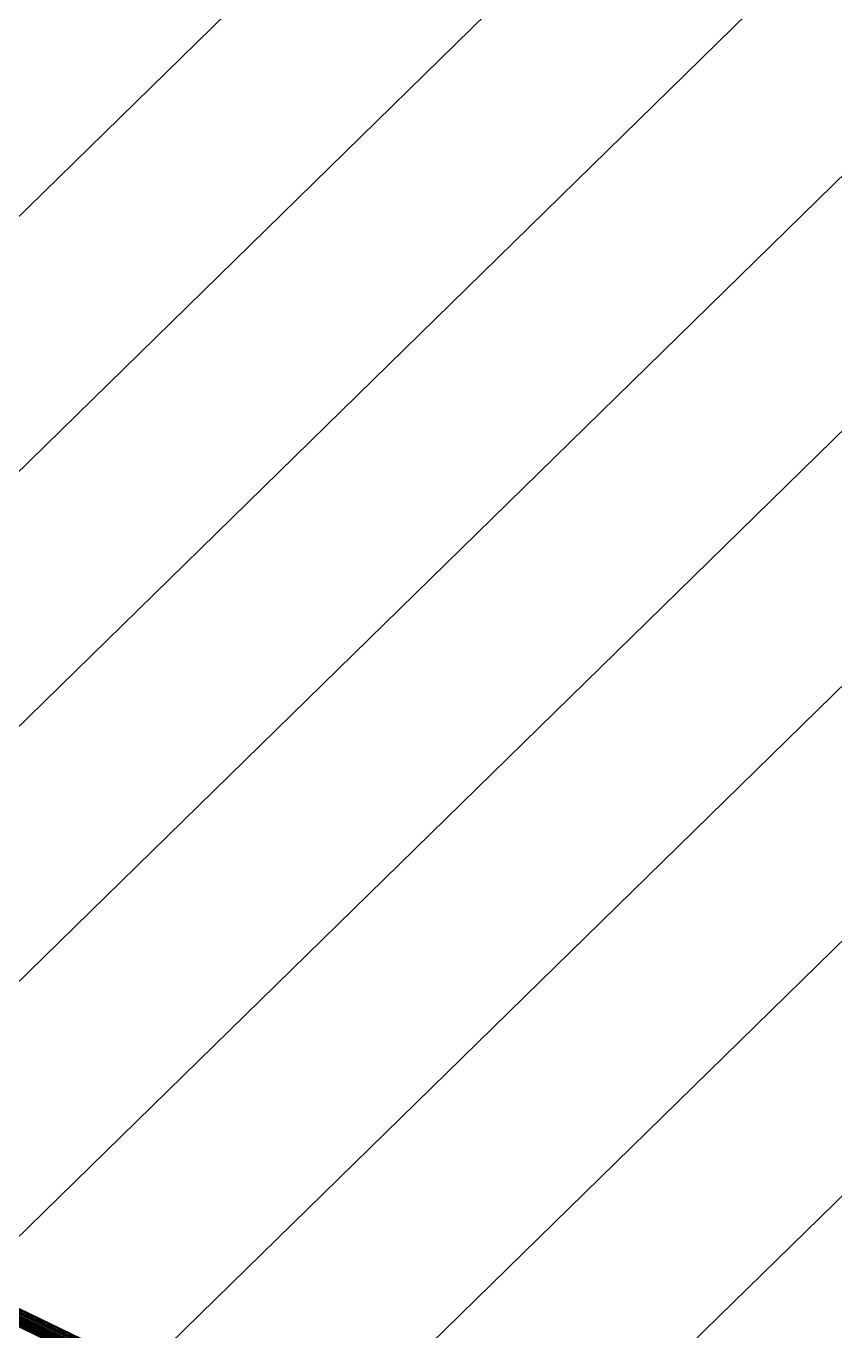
# Model space of a CAD drawing. Extents: x 7084 to 11035, y 13750 to 16729.
# Drawn here: x 8691.598 to 8693.134, y 15508.61 to 15511.089 of the extents above; entities that cross this region are included whole.
import ezdxf

# ---------------------------------------------------------------- set-up
doc = ezdxf.new("R2010")
doc.units = 0
doc.layers.add('Default', color=7, linetype='Continuous')

msp = doc.modelspace()

# ---------------------------------------------------------------- linework, layer by layer
at = {"layer": 'Default'}
for points in [[(8590.3602, 15364.2716), (8615.8985, 15368.2006), (8663.1839, 15435.1883), (8682.1739, 15426.0207), (8748.9378, 15408.6124), (8820.5532, 15453.372), (8747.1913, 15542.2639), (8705.8166, 15501.7467), (8686.8266, 15510.9143), (8728.2013, 15551.4315), (8755.8873, 15607.8814), (8844.5474, 15670.9287), (8994.2846, 15706.3928), (9014.2078, 15738.4379), (9073.9775, 15697.1353), (9263.1191, 15691.2245), (9369.5111, 15653.7903), (9477.8736, 15612.4156), (9558.278, 15633.779), (9855.782, 15552.9998)], [(8821.2222, 15453.0949), (8747.4326, 15542.5052), (8705.8166, 15501.7517), (8687.4929, 15510.5976), (8729.1089, 15551.3511), (8755.8234, 15605.8203), (8845.0005, 15669.2352), (8995.6108, 15704.9061), (9014.8349, 15735.8268), (9072.5074, 15695.9734), (9262.7519, 15690.0282), (9369.7643, 15652.3757), (9478.7586, 15610.7597), (9556.3418, 15631.3735), (9855.5805, 15550.1233)], [(9855.4798, 15548.685), (9555.3738, 15630.1708), (9479.2011, 15609.9318), (9369.8909, 15651.6683), (9262.5683, 15689.43), (9071.7724, 15695.3925), (9015.1485, 15734.5213), (8996.2739, 15704.1627), (8845.227, 15668.3885), (8755.7915, 15604.7898), (8729.5627, 15551.3109), (8687.8261, 15510.4393), (8705.8166, 15501.7542), (8747.5532, 15542.6258), (8821.5568, 15452.9564), (8749.3149, 15407.8053), (8681.9671, 15425.3659), (8663.9766, 15434.051), (8616.2776, 15366.4773), (8592.0835, 15362.7551), (8536.4346, 15247.4827), (8527.5373, 15248.0144), (8468.217, 15216.9812)], [(8469.8939, 15216.7074), (8528.1157, 15247.1659), (8536.8482, 15246.644), (8592.6579, 15362.2497), (8616.404, 15365.9029), (8664.2408, 15433.6718), (8681.8982, 15425.1476), (8749.4406, 15407.5362), (8821.8913, 15452.8179), (8747.6738, 15542.7464), (8705.8166, 15501.7567), (8688.1592, 15510.2809), (8730.0165, 15551.2707), (8755.7596, 15603.7592), (8845.4536, 15667.5417), (8996.937, 15703.4193), (9015.4621, 15733.2157), (9071.0374, 15694.8115), (9262.3847, 15688.8318), (9370.0175, 15650.961), (9479.6437, 15609.1038), (9554.4057, 15628.9681), (9855.3791, 15547.2468)], [(8822.2258, 15452.6793), (8747.7944, 15542.867), (8705.8166, 15501.7592), (8688.4924, 15510.1226), (8730.4702, 15551.2305), (8755.7276, 15602.7287), (8845.6801, 15666.695), (8997.6001, 15702.676), (9015.7756, 15731.9102), (9070.3024, 15694.2306), (9262.2011, 15688.2337), (9370.1441, 15650.2537), (9480.0862, 15608.2759), (9553.4376, 15627.7653), (9855.2784, 15545.8085)], [(8473.2476, 15216.1598), (8529.2723, 15245.4689), (8537.6754, 15244.9667), (8593.8067, 15361.2387), (8616.6567, 15364.7541), (8664.7692, 15432.9136), (8681.7603, 15424.7111), (8749.6921, 15406.9982), (8822.5603, 15452.5408), (8747.9151, 15542.9877), (8705.8166, 15501.7617), (8688.8256, 15509.9643), (8730.924, 15551.1902), (8755.6957, 15601.6981), (8845.9067, 15665.8482), (8998.2632, 15701.9326), (9016.0892, 15730.6046), (9069.5673, 15693.6496), (9262.0175, 15687.6355), (9370.2707, 15649.5464), (9480.5287, 15607.4479), (9552.4695, 15626.5626), (9855.1776, 15544.3703)], [(9854.9762, 15541.4938), (9550.5333, 15624.1571), (9481.4137, 15605.7921), (9370.5239, 15648.1318), (9261.6504, 15686.4391), (9068.0973, 15692.4877), (9016.7163, 15727.9935), (8999.5894, 15700.4459), (8846.3598, 15664.1547), (8755.6318, 15599.637), (8731.8316, 15551.1098), (8689.4919, 15509.6476), (8705.8166, 15501.7667), (8748.1563, 15543.2289), (8823.2293, 15452.2637), (8749.9435, 15406.4601), (8681.6224, 15424.2745), (8665.2977, 15432.1554), (8616.9095, 15363.6053), (8594.9555, 15360.2277), (8538.5025, 15243.2895), (8530.429, 15243.772), (8476.6014, 15215.6122)], [(9854.8754, 15540.0556), (9549.5653, 15622.9544), (9481.8563, 15604.9641), (9370.6505, 15647.4245), (9261.4668, 15685.841), (9067.3623, 15691.9068), (9017.0299, 15726.688), (9000.2525, 15699.7026), (8846.5863, 15663.308), (8755.5999, 15598.6064), (8732.2854, 15551.0696), (8689.825, 15509.4893), (8705.8166, 15501.7692), (8748.277, 15543.3496), (8823.5638, 15452.1252), (8750.0692, 15406.1911), (8681.5535, 15424.0562), (8665.5619, 15431.7763), (8617.0358, 15363.0309), (8595.5299, 15359.7223), (8538.9161, 15242.4508), (8531.0074, 15242.9235), (8478.2782, 15215.3384)], [(8479.9551, 15215.0646), (8531.5857, 15242.075), (8539.3297, 15241.6122), (8596.1043, 15359.2168), (8617.1622, 15362.4565), (8665.8262, 15431.3972), (8681.4846, 15423.8379), (8750.1949, 15405.9221), (8823.8983, 15451.9867), (8748.3976, 15543.4702), (8705.8166, 15501.7717), (8690.1582, 15509.3309), (8732.7392, 15551.0294), (8755.5679, 15597.5759), (8846.8129, 15662.4612), (9000.9156, 15698.9592), (9017.3435, 15725.3824), (9066.6273, 15691.3259), (9261.2832, 15685.2428), (9370.7771, 15646.7172), (9482.2988, 15604.1362), (9548.5972, 15621.7516), (9854.7747, 15538.6173)], [(8481.6319, 15214.7908), (8532.164, 15241.2265), (8539.7432, 15240.7735), (8596.6788, 15358.7113), (8617.2886, 15361.882), (8666.0904, 15431.0181), (8681.4156, 15423.6197), (8750.3206, 15405.653), (8824.2328, 15451.8481), (8748.5182, 15543.5908), (8705.8166, 15501.7742), (8690.4913, 15509.1726), (8733.1929, 15550.9892), (8755.536, 15596.5453), (8847.0394, 15661.6145), (9001.5787, 15698.2159), (9017.6571, 15724.0769), (9065.8922, 15690.7449), (9261.0996, 15684.6446), (9370.9037, 15646.0099), (9482.7413, 15603.3082), (9547.6291, 15620.5489), (9854.674, 15537.1791)], [(8666.3546, 15430.639), (8681.3467, 15423.4014), (8750.4464, 15405.384), (8824.5673, 15451.7096), (8748.6388, 15543.7114), (8705.8166, 15501.7767), (8690.8245, 15509.0143), (8733.6467, 15550.949), (8755.5041, 15595.5147), (8847.266, 15660.7677), (9002.2418, 15697.4725), (9017.9706, 15722.7713), (9065.1572, 15690.164), (9260.916, 15684.0464), (9371.0303, 15645.3025), (9483.1838, 15602.4803), (9546.661, 15619.3462), (9854.5733, 15535.7408)], [(8484.9857, 15214.2432), (8533.3207, 15239.5296), (8540.5704, 15239.0963), (8597.8276, 15357.7003), (8617.5413, 15360.7332), (8666.6188, 15430.2599), (8681.2778, 15423.1831), (8750.5721, 15405.115), (8824.9018, 15451.5711), (8748.7595, 15543.8321), (8705.8166, 15501.7792), (8691.1577, 15508.8559), (8734.1005, 15550.9088), (8755.4721, 15594.4842), (8847.4925, 15659.921), (9002.9049, 15696.7292), (9018.2842, 15721.4658), (9064.4222, 15689.583), (9260.7324, 15683.4483)], [(8540.984, 15238.2576), (8598.402, 15357.1949), (8617.6677, 15360.1588), (8666.8831, 15429.8807), (8681.2089, 15422.9648), (8750.6978, 15404.846), (8825.2364, 15451.4325), (8748.8801, 15543.9527), (8705.8166, 15501.7817), (8691.4908, 15508.6976), (8734.5543, 15550.8686), (8755.4402, 15593.4536), (8847.7191, 15659.0742), (9003.568, 15695.9858), (9018.5978, 15720.1602), (9063.6872, 15689.0021), (9260.5488, 15682.8501), (9371.2835, 15643.8879), (9484.0689, 15600.8244), (9544.7248, 15616.9407), (9854.3718, 15532.8643)], [(9854.2711, 15531.4261), (9543.7567, 15615.738), (9484.5114, 15599.9965), (9371.4101, 15643.1806), (9260.3653, 15682.2519), (9062.9522, 15688.4212), (9018.9113, 15718.8547), (9004.2311, 15695.2425), (8847.9456, 15658.2275), (8755.4083, 15592.4231), (8735.0081, 15550.8284), (8691.824, 15508.5393), (8705.8166, 15501.7842), (8749.0007, 15544.0733), (8825.5709, 15451.294), (8750.8235, 15404.5769), (8681.1399, 15422.7466), (8667.1473, 15429.5016), (8617.794, 15359.5844), (8598.9764, 15356.6894), (8541.3975, 15237.419), (8534.4774, 15237.8326), (8488.3394, 15213.6957)], [(8541.8111, 15236.5804), (8599.5508, 15356.1839), (8617.9204, 15359.01), (8667.4115, 15429.1225), (8681.071, 15422.5283), (8750.9492, 15404.3079), (8825.9054, 15451.1555), (8749.1213, 15544.1939), (8705.8166, 15501.7867), (8692.1571, 15508.3809), (8735.4619, 15550.7882), (8755.3763, 15591.3925), (8848.1722, 15657.3807), (9004.8942, 15694.4991), (9019.2249, 15717.5491), (9062.2171, 15687.8402), (9260.1817, 15681.6537), (9371.5366, 15642.4733), (9484.9539, 15599.1686), (9542.7887, 15614.5352), (9854.1704, 15529.9879)], [(9854.0696, 15528.5496), (9541.8206, 15613.3325), (9485.3964, 15598.3406), (9371.6632, 15641.766), (9259.9981, 15681.0556), (9061.4821, 15687.2593), (9019.5385, 15716.2436), (9005.5573, 15693.7558), (8848.3987, 15656.534), (8755.3444, 15590.362), (8735.9157, 15550.748), (8692.4903, 15508.2226), (8705.8166, 15501.7892), (8749.242, 15544.3146), (8826.2399, 15451.0169), (8751.075, 15404.0389), (8681.0021, 15422.31), (8667.6758, 15428.7434), (8618.0468, 15358.4356), (8600.1252, 15355.6784), (8542.2247, 15235.7417), (8535.6341, 15236.1356), (8491.6931, 15213.1481)], [(8474.9245, 15215.886), (8529.8507, 15244.6205), (8538.089, 15244.1281), (8594.3811, 15360.7332), (8616.7831, 15364.1797), (8665.0335, 15432.5345), (8681.6914, 15424.4928), (8749.8178, 15406.7292), (8822.8948, 15452.4023), (8748.0357, 15543.1083), (8705.8166, 15501.7642), (8689.1587, 15509.8059), (8731.3778, 15551.15), (8755.6637, 15600.6675), (8846.1332, 15665.0015)], [(8464.8633, 15217.5288), (8526.3806, 15249.7114), (8535.6075, 15249.1599), (8590.9347, 15363.7661), (8616.0249, 15367.6261), (8663.4481, 15434.8092), (8682.1049, 15425.8024), (8749.0635, 15408.3433), (8820.8877, 15453.2335), (8747.3119, 15542.3845), (8705.8166, 15501.7492), (8687.1598, 15510.7559), (8728.6551, 15551.3913), (8755.8554, 15606.8509)]]:
    msp.add_lwpolyline(points, dxfattribs=at)

doc.saveas('drawing.dxf')
